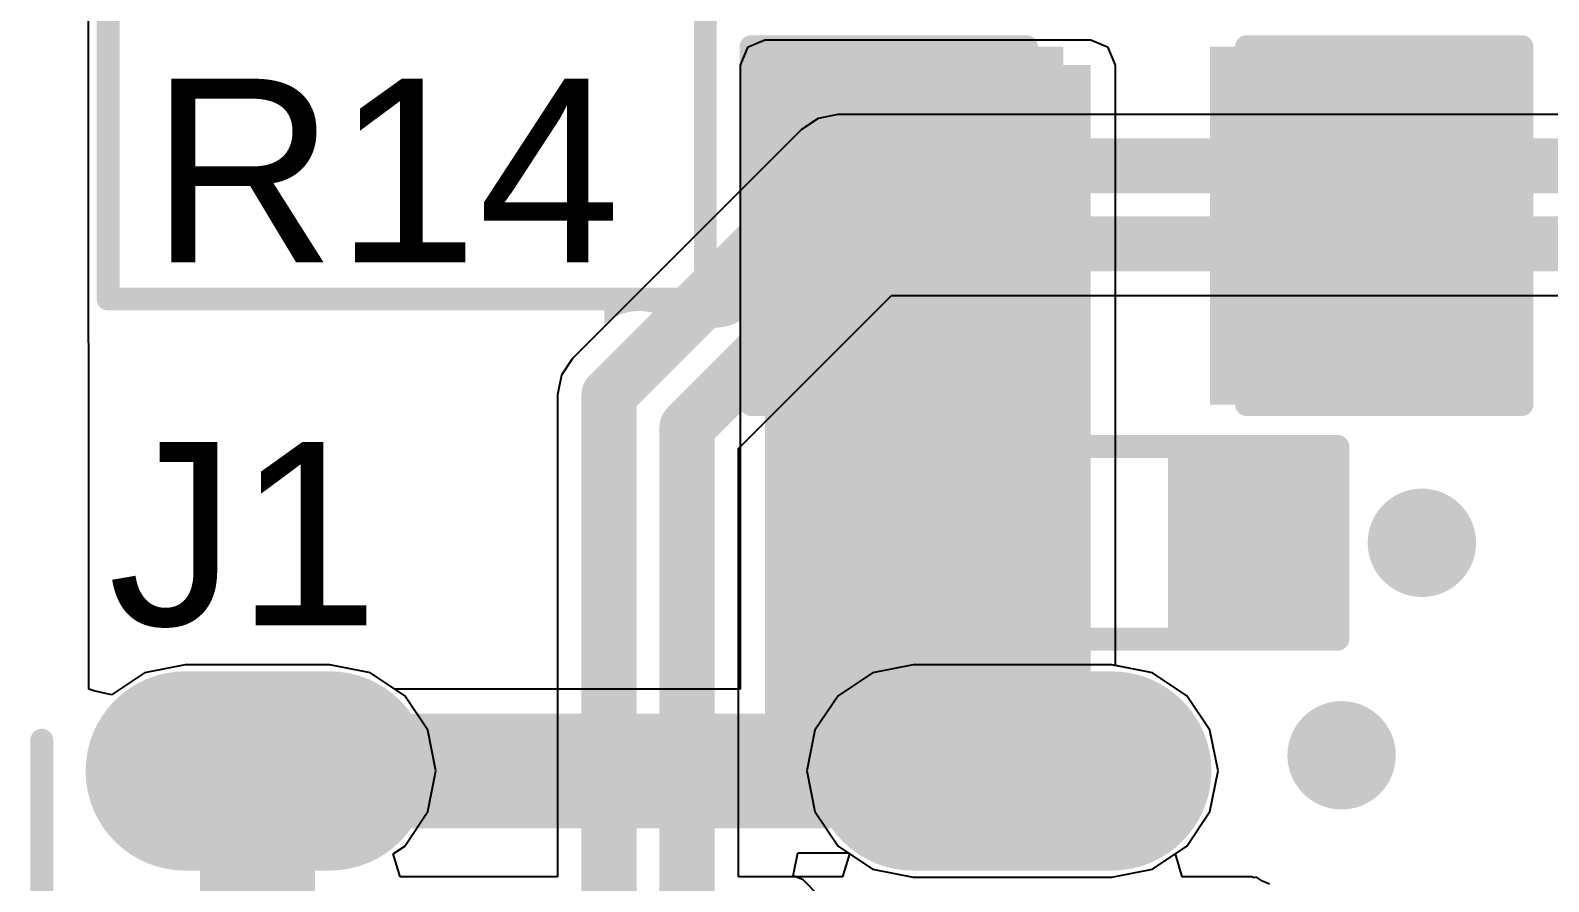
# Model space of a CAD drawing. Header units: millimetres. Extents: x -4.8 to 36.7, y -5.3 to 57.6.
# Drawn here: x -4.8 to 3.6, y 29.44 to 34.15 of the extents above; entities that cross this region are included whole.
import ezdxf

# ---------------------------------------------------------------- set-up
doc = ezdxf.new("R2010")
doc.units = ezdxf.units.MM
for name, color, linetype in [('BottomLayer', 5, 'Continuous'), ('BottomSolder', 6, 'Continuous'), ('MultiLayer', 9, 'Continuous'), ('PadHoleLayer', 156, 'Continuous'), ('TopLayer', 1, 'Continuous'), ('TopOverlay', 2, 'Continuous'), ('TopPaste', 8, 'Continuous'), ('TopSolder', 216, 'Continuous'), ('ViaHoleLayer', 16, 'Continuous')]:
    doc.layers.add(name, color=color, linetype=linetype)
doc.styles.add('Arial', font='arial.ttf', dxfattribs={"height": 0.2})

# ---------------------------------------------------------------- blocks, each defined once
blk = doc.blocks.new('C___1206_47')
at = {"layer": 'TopLayer'}
for points in [[(-2.032, 0.889), (-0.508, 0.889), (-0.508, -0.889), (-2.032, -0.889)], [(0.508, 0.889), (2.032, 0.889), (2.032, -0.889), (0.508, -0.889)]]:
    blk.add_hatch(color=1, dxfattribs=at).paths.add_polyline_path(points)
at = {"layer": 'TopPaste'}
for points in [[(-2.032, 0.889), (-0.508, 0.889), (-0.508, -0.889), (-2.032, -0.889)], [(0.508, 0.889), (2.032, 0.889), (2.032, -0.889), (0.508, -0.889)]]:
    blk.add_hatch(color=8, dxfattribs=at).paths.add_polyline_path(points)
at = {"layer": 'TopSolder'}
for points in [[(-2.1336, 0.9905999999999999), (-0.4064, 0.9905999999999999), (-0.4064, -0.9905999999999999), (-2.1336, -0.9905999999999999)], [(0.4064, 0.9905999999999999), (2.1336, 0.9905999999999999), (2.1336, -0.9905999999999999), (0.4064, -0.9905999999999999)]]:
    blk.add_hatch(color=216, dxfattribs=at).paths.add_polyline_path(points)
at = {"layer": 'TopOverlay', "const_width": 0.127}
for points in [[(-0.6096, 0.9905999999999999), (-2.1336, 0.9905999999999999)], [(-2.1336, 0.9905999999999999), (-2.1336, -0.9905999999999999)], [(2.1336, 0.9905999999999999), (0.6096, 0.9905999999999999)], [(2.1336, 0.9905999999999999), (2.1336, -0.9905999999999999)], [(-0.6096, -0.9905999999999999), (-2.1336, -0.9905999999999999)], [(2.1336, -0.9905999999999999), (0.6096, -0.9905999999999999)]]:
    blk.add_lwpolyline(points, dxfattribs=at)
at = {"layer": 'TopOverlay', "const_width": 0.0635}
for points in [[(-2.16535, 0.9905999999999999, 1), (-2.10185, 0.9905999999999999, 1)], [(-2.16535, 0.9905999999999999, 1), (-2.10185, 0.9905999999999999, 1)], [(-0.64135, 0.9905999999999999, 1), (-0.57785, 0.9905999999999999, 1)], [(0.57785, 0.9905999999999999, 1), (0.64135, 0.9905999999999999, 1)], [(2.10185, 0.9905999999999999, 1), (2.16535, 0.9905999999999999, 1)], [(2.10185, 0.9905999999999999, 1), (2.16535, 0.9905999999999999, 1)], [(-2.16535, -0.9905999999999999, 1), (-2.10185, -0.9905999999999999, 1)], [(-2.16535, -0.9905999999999999, 1), (-2.10185, -0.9905999999999999, 1)], [(-0.64135, -0.9905999999999999, 1), (-0.57785, -0.9905999999999999, 1)], [(0.57785, -0.9905999999999999, 1), (0.64135, -0.9905999999999999, 1)], [(2.10185, -0.9905999999999999, 1), (2.16535, -0.9905999999999999, 1)], [(2.10185, -0.9905999999999999, 1), (2.16535, -0.9905999999999999, 1)]]:
    blk.add_lwpolyline(points, format="xyb", close=True, dxfattribs=at)
blk = doc.blocks.new('R___0603_66')
at = {"layer": 'TopLayer'}
for points in [[(-0.3809999999999999, 0.4445), (-0.3809999999999999, -0.4445), (-1.143, -0.4445), (-1.143, 0.4445)], [(1.143, 0.4445), (1.143, -0.4445), (0.3809999999999999, -0.4445), (0.3809999999999999, 0.4445)]]:
    blk.add_hatch(color=1, dxfattribs=at).paths.add_polyline_path(points)
at = {"layer": 'TopPaste'}
for points in [[(-0.3809999999999999, 0.4445), (-0.3809999999999999, -0.4445), (-1.143, -0.4445), (-1.143, 0.4445)], [(1.143, 0.4445), (1.143, -0.4445), (0.3809999999999999, -0.4445), (0.3809999999999999, 0.4445)]]:
    blk.add_hatch(color=8, dxfattribs=at).paths.add_polyline_path(points)
at = {"layer": 'TopSolder'}
for points in [[(-0.2794, 0.5460999999999999), (-0.2794, -0.5460999999999999), (-1.2446, -0.5460999999999999), (-1.2446, 0.5460999999999999)], [(1.2446, 0.5460999999999999), (1.2446, -0.5460999999999999), (0.2794, -0.5460999999999999), (0.2794, 0.5460999999999999)]]:
    blk.add_hatch(color=216, dxfattribs=at).paths.add_polyline_path(points)
at = {"layer": 'TopOverlay', "const_width": 0.127}
for points in [[(-1.2192, 0.5334), (-1.2192, -0.5334)], [(1.2192, 0.5334), (-1.2192, 0.5334)], [(1.2192, 0.5334), (1.2192, -0.5334)], [(1.2192, -0.5334), (-1.2192, -0.5334)]]:
    blk.add_lwpolyline(points, dxfattribs=at)
at = {"layer": 'TopOverlay', "const_width": 0.0635}
for points in [[(-1.25095, 0.5334, 1), (-1.18745, 0.5334, 1)], [(-1.25095, 0.5334, 1), (-1.18745, 0.5334, 1)], [(1.18745, 0.5334, 1), (1.25095, 0.5334, 1)], [(1.18745, 0.5334, 1), (1.25095, 0.5334, 1)], [(-1.25095, -0.5334, 1), (-1.18745, -0.5334, 1)], [(-1.25095, -0.5334, 1), (-1.18745, -0.5334, 1)], [(1.18745, -0.5334, 1), (1.25095, -0.5334, 1)], [(1.18745, -0.5334, 1), (1.25095, -0.5334, 1)]]:
    blk.add_lwpolyline(points, format="xyb", close=True, dxfattribs=at)
blk = doc.blocks.new('TYPE_C_31_M_12__73')
at = {"layer": 'BottomLayer'}
h = blk.add_hatch(color=5, dxfattribs=at)
edge = h.paths.add_edge_path()
edge.add_arc((-4.3249977, 2.35500164), 0.4499991, 0, 180)
edge.add_line((-4.7749968, 2.35500164), (-4.7749968, 1.25499876))
edge.add_arc((-4.3249977, 1.25499876), 0.4499991, 180, 360)
edge.add_line((-3.8749986, 1.25499876), (-3.8749986, 2.35500164))
h = blk.add_hatch(color=5, dxfattribs=at)
edge = h.paths.add_edge_path()
edge.add_arc((4.32500024, 1.25499876), 0.4499991, 180, 360)
edge.add_line((4.77499934, 1.25499876), (4.77499934, 2.35500164))
edge.add_arc((4.32500024, 2.35500164), 0.4499991, 0, 180)
edge.add_line((3.87500114, 2.35500164), (3.87500114, 1.25499876))
h = blk.add_hatch(color=5, dxfattribs=at)
edge = h.paths.add_edge_path()
edge.add_arc((-4.3249977, -2.77499953), 0.4499991, 180, 360)
edge.add_line((-3.8749986, -2.77499953), (-3.8749986, -1.97499859))
edge.add_arc((-4.3249977, -1.97499859), 0.4499991, 0, 180)
edge.add_line((-4.7749968, -1.97499859), (-4.7749968, -2.77499953))
h = blk.add_hatch(color=5, dxfattribs=at)
edge = h.paths.add_edge_path()
edge.add_arc((4.32500024, -2.77499953), 0.4499991, 180, 360)
edge.add_line((4.77499934, -2.77499953), (4.77499934, -1.97499859))
edge.add_arc((4.32500024, -1.97499859), 0.4499991, 0, 180)
edge.add_line((3.87500114, -1.97499859), (3.87500114, -2.77499953))
at = {"layer": 'BottomSolder'}
h = blk.add_hatch(color=6, dxfattribs=at)
edge = h.paths.add_edge_path()
edge.add_arc((-4.3249977, 2.35500164), 0.5515991, 0, 180)
edge.add_line((-4.8765968, 2.35500164), (-4.8765968, 1.25499876))
edge.add_arc((-4.3249977, 1.25499876), 0.5515991, 180, 360)
edge.add_line((-3.7733986, 1.25499876), (-3.7733986, 2.35500164))
h = blk.add_hatch(color=6, dxfattribs=at)
edge = h.paths.add_edge_path()
edge.add_arc((4.32500024, 1.25499876), 0.5515991, 180, 360)
edge.add_line((4.876599339999999, 1.25499876), (4.876599339999999, 2.35500164))
edge.add_arc((4.32500024, 2.35500164), 0.5515991, 0, 180)
edge.add_line((3.77340114, 2.35500164), (3.77340114, 1.25499876))
h = blk.add_hatch(color=6, dxfattribs=at)
edge = h.paths.add_edge_path()
edge.add_arc((-2.8899993, 1.30499866), 0.1016, 0, 360)
h = blk.add_hatch(color=6, dxfattribs=at)
edge = h.paths.add_edge_path()
edge.add_arc((2.89000184, 1.30499866), 0.1016, 0, 360)
h = blk.add_hatch(color=6, dxfattribs=at)
edge = h.paths.add_edge_path()
edge.add_arc((-4.3249977, -2.77499953), 0.5515991, 180, 360)
edge.add_line((-3.7733986, -2.77499953), (-3.7733986, -1.97499859))
edge.add_arc((-4.3249977, -1.97499859), 0.5515991, 0, 180)
edge.add_line((-4.8765968, -1.97499859), (-4.8765968, -2.77499953))
h = blk.add_hatch(color=6, dxfattribs=at)
edge = h.paths.add_edge_path()
edge.add_arc((4.32500024, -2.77499953), 0.5515991, 180, 360)
edge.add_line((4.876599339999999, -2.77499953), (4.876599339999999, -1.97499859))
edge.add_arc((4.32500024, -1.97499859), 0.5515991, 0, 180)
edge.add_line((3.77340114, -1.97499859), (3.77340114, -2.77499953))
at = {"layer": 'MultiLayer'}
h = blk.add_hatch(color=9, dxfattribs=at)
edge = h.paths.add_edge_path()
edge.add_arc((-4.3249977, 2.35500164), 0.4499991, 0, 180)
edge.add_line((-4.7749968, 2.35500164), (-4.7749968, 1.25499876))
edge.add_arc((-4.3249977, 1.25499876), 0.4499991, 180, 360)
edge.add_line((-3.8749986, 1.25499876), (-3.8749986, 2.35500164))
h = blk.add_hatch(color=9, dxfattribs=at)
edge = h.paths.add_edge_path()
edge.add_arc((4.32500024, 1.25499876), 0.4499991, 180, 360)
edge.add_line((4.77499934, 1.25499876), (4.77499934, 2.35500164))
edge.add_arc((4.32500024, 2.35500164), 0.4499991, 0, 180)
edge.add_line((3.87500114, 2.35500164), (3.87500114, 1.25499876))
h = blk.add_hatch(color=9, dxfattribs=at)
edge = h.paths.add_edge_path()
edge.add_arc((-4.3249977, -2.77499953), 0.4499991, 180, 360)
edge.add_line((-3.8749986, -2.77499953), (-3.8749986, -1.97499859))
edge.add_arc((-4.3249977, -1.97499859), 0.4499991, 0, 180)
edge.add_line((-4.7749968, -1.97499859), (-4.7749968, -2.77499953))
h = blk.add_hatch(color=9, dxfattribs=at)
edge = h.paths.add_edge_path()
edge.add_arc((4.32500024, -2.77499953), 0.4499991, 180, 360)
edge.add_line((4.77499934, -2.77499953), (4.77499934, -1.97499859))
edge.add_arc((4.32500024, -1.97499859), 0.4499991, 0, 180)
edge.add_line((3.87500114, -1.97499859), (3.87500114, -2.77499953))
at = {"layer": 'PadHoleLayer'}
h = blk.add_hatch(color=156, dxfattribs=at)
edge = h.paths.add_edge_path()
edge.add_arc((-4.3249977, 1.25500003), 0.2999994, 180, 360)
edge.add_line((-4.0249983, 1.25500003), (-4.0249983, 2.35500037))
edge.add_arc((-4.3249977, 2.35500037), 0.2999994, 0, 180)
edge.add_line((-4.6249971, 2.35500037), (-4.6249971, 1.25500003))
h = blk.add_hatch(color=156, dxfattribs=at)
edge = h.paths.add_edge_path()
edge.add_arc((4.32500024, 1.25500003), 0.2999994, 180, 360)
edge.add_line((4.62499964, 1.25500003), (4.62499964, 2.35500037))
edge.add_arc((4.32500024, 2.35500037), 0.2999994, 0, 180)
edge.add_line((4.02500084, 2.35500037), (4.02500084, 1.25500003))
h = blk.add_hatch(color=156, dxfattribs=at)
edge = h.paths.add_edge_path()
edge.add_arc((-2.8899993, 1.30499866), 0.30999938, 0, 360)
h = blk.add_hatch(color=156, dxfattribs=at)
edge = h.paths.add_edge_path()
edge.add_arc((2.89000184, 1.30499866), 0.30999938, 0, 360)
h = blk.add_hatch(color=156, dxfattribs=at)
edge = h.paths.add_edge_path()
edge.add_arc((-4.3249977, -2.77499953), 0.2999994, 180, 360)
edge.add_line((-4.0249983, -2.77499953), (-4.0249983, -1.97499859))
edge.add_arc((-4.3249977, -1.97499859), 0.2999994, 0, 180)
edge.add_line((-4.6249971, -1.97499859), (-4.6249971, -2.77499953))
h = blk.add_hatch(color=156, dxfattribs=at)
edge = h.paths.add_edge_path()
edge.add_arc((4.32500024, -2.77499953), 0.2999994, 180, 360)
edge.add_line((4.62499964, -2.77499953), (4.62499964, -1.97499859))
edge.add_arc((4.32500024, -1.97499859), 0.2999994, 0, 180)
edge.add_line((4.02500084, -1.97499859), (4.02500084, -2.77499953))
at = {"layer": 'TopLayer'}
for points in [[(-3.49999808, 2.97499913), (-2.89999928, 2.97499913), (-2.89999928, 1.77499899), (-3.49999808, 1.77499899)], [(-2.69999714, 2.97499913), (-2.09999834, 2.97499913), (-2.09999834, 1.77499899), (-2.69999714, 1.77499899)], [(-1.8999962, 2.97499913), (-1.5999968, 2.97499913), (-1.5999968, 1.77499899), (-1.8999962, 1.77499899)], [(-1.3999972, 2.97499913), (-1.0999978, 2.97499913), (-1.0999978, 1.77499899), (-1.3999972, 1.77499899)], [(-0.8999982, 2.97499913), (-0.5999987999999999, 2.97499913), (-0.5999987999999999, 1.77499899), (-0.8999982, 1.77499899)], [(-0.3999992, 2.97499913), (-0.0999998, 2.97499913), (-0.0999998, 1.77499899), (-0.3999992, 1.77499899)], [(0.4000017400000001, 1.77499899), (0.1000023400000001, 1.77499899), (0.1000023399999999, 2.97499913), (0.4000017399999999, 2.97499913)], [(0.90000074, 1.77499899), (0.60000134, 1.77499899), (0.6000013399999998, 2.97499913), (0.90000074, 2.97499913)], [(1.39999974, 1.77499899), (1.10000034, 1.77499899), (1.10000034, 2.97499913), (1.39999974, 2.97499913)], [(1.89999874, 1.77499899), (1.59999934, 1.77499899), (1.59999934, 2.97499913), (1.89999874, 2.97499913)], [(2.69999968, 1.77499899), (2.10000088, 1.77499899), (2.10000088, 2.97499913), (2.69999968, 2.97499913)], [(2.90000182, 2.97499913), (3.50000062, 2.97499913), (3.50000062, 1.77499899), (2.90000182, 1.77499899)]]:
    blk.add_hatch(color=1, dxfattribs=at).paths.add_polyline_path(points)
h = blk.add_hatch(color=1, dxfattribs=at)
edge = h.paths.add_edge_path()
edge.add_arc((-4.3249977, 2.35500164), 0.4499991, 0, 180)
edge.add_line((-4.7749968, 2.35500164), (-4.7749968, 1.25499876))
edge.add_arc((-4.3249977, 1.25499876), 0.4499991, 180, 360)
edge.add_line((-3.8749986, 1.25499876), (-3.8749986, 2.35500164))
h = blk.add_hatch(color=1, dxfattribs=at)
edge = h.paths.add_edge_path()
edge.add_arc((4.32500024, 1.25499876), 0.4499991, 180, 360)
edge.add_line((4.77499934, 1.25499876), (4.77499934, 2.35500164))
edge.add_arc((4.32500024, 2.35500164), 0.4499991, 0, 180)
edge.add_line((3.87500114, 2.35500164), (3.87500114, 1.25499876))
h = blk.add_hatch(color=1, dxfattribs=at)
edge = h.paths.add_edge_path()
edge.add_arc((-4.3249977, -2.77499953), 0.4499991, 180, 360)
edge.add_line((-3.8749986, -2.77499953), (-3.8749986, -1.97499859))
edge.add_arc((-4.3249977, -1.97499859), 0.4499991, 0, 180)
edge.add_line((-4.7749968, -1.97499859), (-4.7749968, -2.77499953))
h = blk.add_hatch(color=1, dxfattribs=at)
edge = h.paths.add_edge_path()
edge.add_arc((4.32500024, -2.77499953), 0.4499991, 180, 360)
edge.add_line((4.77499934, -2.77499953), (4.77499934, -1.97499859))
edge.add_arc((4.32500024, -1.97499859), 0.4499991, 0, 180)
edge.add_line((3.87500114, -1.97499859), (3.87500114, -2.77499953))
at = {"layer": 'TopPaste'}
for points in [[(-3.49999808, 2.97499913), (-2.89999928, 2.97499913), (-2.89999928, 1.77499899), (-3.49999808, 1.77499899)], [(-2.69999714, 2.97499913), (-2.09999834, 2.97499913), (-2.09999834, 1.77499899), (-2.69999714, 1.77499899)], [(-1.8999962, 2.97499913), (-1.5999968, 2.97499913), (-1.5999968, 1.77499899), (-1.8999962, 1.77499899)], [(-1.3999972, 2.97499913), (-1.0999978, 2.97499913), (-1.0999978, 1.77499899), (-1.3999972, 1.77499899)], [(-0.8999982, 2.97499913), (-0.5999987999999999, 2.97499913), (-0.5999987999999999, 1.77499899), (-0.8999982, 1.77499899)], [(-0.3999992, 2.97499913), (-0.0999998, 2.97499913), (-0.0999998, 1.77499899), (-0.3999992, 1.77499899)], [(0.4000017400000001, 1.77499899), (0.1000023400000001, 1.77499899), (0.1000023399999999, 2.97499913), (0.4000017399999999, 2.97499913)], [(0.90000074, 1.77499899), (0.60000134, 1.77499899), (0.6000013399999998, 2.97499913), (0.90000074, 2.97499913)], [(1.39999974, 1.77499899), (1.10000034, 1.77499899), (1.10000034, 2.97499913), (1.39999974, 2.97499913)], [(1.89999874, 1.77499899), (1.59999934, 1.77499899), (1.59999934, 2.97499913), (1.89999874, 2.97499913)], [(2.69999968, 1.77499899), (2.10000088, 1.77499899), (2.10000088, 2.97499913), (2.69999968, 2.97499913)], [(2.90000182, 2.97499913), (3.50000062, 2.97499913), (3.50000062, 1.77499899), (2.90000182, 1.77499899)]]:
    blk.add_hatch(color=8, dxfattribs=at).paths.add_polyline_path(points)
at = {"layer": 'TopSolder'}
for points in [[(-3.60159808, 3.07659913), (-2.79839928, 3.07659913), (-2.79839928, 1.67339899), (-3.60159808, 1.67339899)], [(-2.80159714, 3.07659913), (-1.99839834, 3.07659913), (-1.99839834, 1.67339899), (-2.80159714, 1.67339899)], [(-2.0015962, 3.07659913), (-1.4983968, 3.07659913), (-1.4983968, 1.67339899), (-2.0015962, 1.67339899)], [(-1.5015972, 3.07659913), (-0.9983978, 3.07659913), (-0.9983978, 1.67339899), (-1.5015972, 1.67339899)], [(-1.0015982, 3.07659913), (-0.4983988, 3.07659913), (-0.4983988, 1.67339899), (-1.0015982, 1.67339899)], [(-0.5015992, 3.07659913), (0.0016002, 3.07659913), (0.0016002, 1.67339899), (-0.5015992, 1.67339899)], [(0.5016017400000001, 1.67339899), (-0.001597659999999926, 1.67339899), (-0.001597660000000074, 3.07659913), (0.5016017399999999, 3.07659913)], [(1.00160074, 1.67339899), (0.4984013400000001, 1.67339899), (0.4984013399999999, 3.07659913), (1.00160074, 3.07659913)], [(1.50159974, 1.67339899), (0.9984003399999999, 1.67339899), (0.9984003399999999, 3.07659913), (1.50159974, 3.07659913)], [(2.00159874, 1.67339899), (1.49839934, 1.67339899), (1.49839934, 3.07659913), (2.00159874, 3.07659913)], [(2.80159968, 1.67339899), (1.99840088, 1.67339899), (1.99840088, 3.07659913), (2.80159968, 3.07659913)], [(2.79840182, 3.07659913), (3.60160062, 3.07659913), (3.60160062, 1.67339899), (2.79840182, 1.67339899)]]:
    blk.add_hatch(color=216, dxfattribs=at).paths.add_polyline_path(points)
h = blk.add_hatch(color=216, dxfattribs=at)
edge = h.paths.add_edge_path()
edge.add_arc((-4.3249977, 2.35500164), 0.5515991, 0, 180)
edge.add_line((-4.8765968, 2.35500164), (-4.8765968, 1.25499876))
edge.add_arc((-4.3249977, 1.25499876), 0.5515991, 180, 360)
edge.add_line((-3.7733986, 1.25499876), (-3.7733986, 2.35500164))
h = blk.add_hatch(color=216, dxfattribs=at)
edge = h.paths.add_edge_path()
edge.add_arc((4.32500024, 1.25499876), 0.5515991, 180, 360)
edge.add_line((4.876599339999999, 1.25499876), (4.876599339999999, 2.35500164))
edge.add_arc((4.32500024, 2.35500164), 0.5515991, 0, 180)
edge.add_line((3.77340114, 2.35500164), (3.77340114, 1.25499876))
h = blk.add_hatch(color=216, dxfattribs=at)
edge = h.paths.add_edge_path()
edge.add_arc((-2.8899993, 1.30499866), 0.1016, 0, 360)
h = blk.add_hatch(color=216, dxfattribs=at)
edge = h.paths.add_edge_path()
edge.add_arc((2.89000184, 1.30499866), 0.1016, 0, 360)
h = blk.add_hatch(color=216, dxfattribs=at)
edge = h.paths.add_edge_path()
edge.add_arc((-4.3249977, -2.77499953), 0.5515991, 180, 360)
edge.add_line((-3.7733986, -2.77499953), (-3.7733986, -1.97499859))
edge.add_arc((-4.3249977, -1.97499859), 0.5515991, 0, 180)
edge.add_line((-4.8765968, -1.97499859), (-4.8765968, -2.77499953))
h = blk.add_hatch(color=216, dxfattribs=at)
edge = h.paths.add_edge_path()
edge.add_arc((4.32500024, -2.77499953), 0.5515991, 180, 360)
edge.add_line((4.876599339999999, -2.77499953), (4.876599339999999, -1.97499859))
edge.add_arc((4.32500024, -1.97499859), 0.5515991, 0, 180)
edge.add_line((3.77340114, -1.97499859), (3.77340114, -2.77499953))
at = {"layer": 'TopOverlay', "const_width": 0.127}
for points in [[(-4.44459868, -1.18100094), (-4.44459868, 0.4445990599999999)], [(4.44460122, -1.18100094), (4.44460122, 0.4445990599999999)], [(4.49540122, -3.568997179999999), (-4.49539868, -3.568997179999999)]]:
    blk.add_lwpolyline(points, dxfattribs=at)
at = {"layer": 'TopOverlay', "const_width": 0.0635}
for points in [[(-4.47634868, 0.4445990599999999, 1), (-4.41284868, 0.4445990599999999, 1)], [(4.41285122, 0.4445990599999999, 1), (4.47635122, 0.4445990599999999, 1)], [(-4.47634868, -1.18100094, 1), (-4.41284868, -1.18100094, 1)], [(4.41285122, -1.18100094, 1), (4.47635122, -1.18100094, 1)], [(-4.52714868, -3.568997179999999, 1), (-4.46364868, -3.568997179999999, 1)], [(4.46365122, -3.568997179999999, 1), (4.52715122, -3.568997179999999, 1)]]:
    blk.add_lwpolyline(points, format="xyb", close=True, dxfattribs=at)

msp = doc.modelspace()

# ---------------------------------------------------------------- hatches: boundary and pattern name
at = {"layer": 'BottomLayer'}
h = msp.add_hatch(color=5, dxfattribs=at)
edge = h.paths.add_edge_path()
edge.add_arc((2.9003244, 31.31469226), 0.2999994, 0, 360)
h = msp.add_hatch(color=5, dxfattribs=at)
edge = h.paths.add_edge_path()
edge.add_arc((2.4558244, 30.13848938), 0.2999994, 0, 360)
at = {"layer": 'TopLayer'}
msp.add_hatch(color=1, dxfattribs=at).paths.add_polyline_path([(-0.7366, 29.9466), (1.0668, 29.9466), (1.0668, 33.95979999999999), (-0.7366, 33.95979999999999)])
h = msp.add_hatch(color=1, dxfattribs=at)
edge = h.paths.add_edge_path()
edge.add_arc((2.9003244, 31.31469226), 0.2999994, 0, 360)
h = msp.add_hatch(color=1, dxfattribs=at)
edge = h.paths.add_edge_path()
edge.add_arc((2.4558244, 30.13848938), 0.2999994, 0, 360)
at = {"layer": 'ViaHoleLayer'}
h = msp.add_hatch(color=16, dxfattribs=at)
edge = h.paths.add_edge_path()
edge.add_arc((2.9003244, 31.31469226), 0.1499997, 0, 360)
h = msp.add_hatch(color=16, dxfattribs=at)
edge = h.paths.add_edge_path()
edge.add_arc((2.4558244, 30.13848938), 0.1499997, 0, 360)

# ---------------------------------------------------------------- linework, layer by layer
at = {"layer": 'BottomLayer'}
for p, q in [((-4.48096132, 30.50366264), (-4.48430142, 40.24538052)), ((-0.4414393, 33.66418972), (-0.53385974, 33.60243724)), ((-0.3324225, 33.68587369999999), (-0.4414393, 33.66418972)), ((8.186742579999999, 33.68587369999999), (-0.3324225, 33.68587369999999)), ((-0.53386482, 33.60242962), (-1.80163724, 32.33465974)), ((-0.53385974, 33.60243724), (-0.53386482, 33.60242962)), ((-0.8835263, 31.83636508), (-0.03556761999999999, 32.6843263)), ((-0.03556761999999999, 32.6843263), (5.8194956, 32.6843263)), ((-1.80163724, 32.33465974), (-1.86338972, 32.2422393)), ((-1.86338972, 32.2422393), (-1.88507624, 32.1332225)), ((-1.88507624, 32.1332225), (-1.8850737, 32.1332098)), ((-1.8850737, 32.1332098), (-1.8850737, 29.4658542)), ((-0.8835263, 29.46585166), (-0.8835263, 31.83636508)), ((-3.94629386, 30.63999206), (-4.17142676, 30.59520932)), ((-3.14629546, 30.63999206), (-3.94629386, 30.63999206)), ((-2.92116256, 30.59520932), (-3.14629546, 30.63999206)), ((0.08370316, 30.63999206), (-0.14142974, 30.59520932)), ((1.18370604, 30.63999206), (0.08370316, 30.63999206)), ((1.40883894, 30.59520932), (1.18370604, 30.63999206)), ((-4.17142676, 30.59520932), (-4.353951159999999, 30.47325376)), ((-2.73030188, 30.46768354), (-2.92116256, 30.59520932)), ((-0.14142974, 30.59520932), (-0.33229042, 30.46768354)), ((1.59969962, 30.46768354), (1.40883894, 30.59520932)), ((-4.45201802, 30.49488694), (-4.48096132, 30.50366264)), ((-4.353951159999999, 30.47325376), (-4.45201802, 30.49488694)), ((-2.6027761, 30.27682286), (-2.73030188, 30.46768354)), ((-0.33229042, 30.46768354), (-0.4598162, 30.27682286)), ((1.7272254, 30.27682286), (1.59969962, 30.46768354)), ((-2.55799336, 30.05168996), (-2.6027761, 30.27682286)), ((-0.4598162, 30.27682286), (-0.50459894, 30.05168996)), ((1.77200814, 30.05168996), (1.7272254, 30.27682286)), ((-2.6027761, 29.82655706), (-2.55799336, 30.05168996)), ((-0.50459894, 30.05168996), (-0.4598162, 29.82655706)), ((1.7272254, 29.82655706), (1.77200814, 30.05168996)), ((-2.73030188, 29.63569638), (-2.6027761, 29.82655706)), ((-0.4598162, 29.82655706), (-0.33229042, 29.63569638)), ((1.59969962, 29.63569638), (1.7272254, 29.82655706)), ((-2.79441656, 29.59285674), (-2.73030188, 29.63569638)), ((-2.75589238, 29.46585674), (-2.79441656, 29.59285674)), ((-0.33229042, 29.63569638), (-0.26816558, 29.59285166)), ((-0.26816558, 29.59285166), (-0.3066923, 29.46585166)), ((1.53557224, 29.59284912), (1.59969962, 29.63569638)), ((1.57409642, 29.46584658), (1.53557224, 29.59284912)), ((-1.8850737, 29.4658542), (-2.75589238, 29.46585674)), ((-0.3066923, 29.46585166), (-0.8835263, 29.46585166)), ((1.9585813, 29.46584658), (1.57409642, 29.46584658)), ((1.97159118, 29.46045924), (1.9585813, 29.46584658)), ((1.98540116, 29.46320498), (1.97159118, 29.46045924)), ((2.01873866, 29.44092918), (1.98540116, 29.46320498)), ((2.05578456, 29.42558504), (2.01873866, 29.44092918))]:
    msp.add_line(p, q, dxfattribs=at)
for points, const_width in [([(-1.6002, 32.1332225), (-0.3324225, 33.401)], 0.3048), ([(-0.3324225, 33.401), (8.30474336, 33.401)], 0.3048), ([(-1.1684, 31.95436586), (-0.15356586, 32.9692)], 0.3048), ([(-0.15356586, 32.9692), (5.2352829, 32.9692)], 0.3048), ([(-1.6002, 26.59393462), (-1.6002, 32.1332225)], 0.3048), ([(-1.1684, 26.77279125999999), (-1.1684, 31.95436586)], 0.3048), ([(-3.54629466, 21.40169202), (-3.54629466, 30.05168996)], 0.635)]:
    msp.add_lwpolyline(points, dxfattribs=dict(at, const_width=const_width))
for points, const_width in [([(-0.4086225, 33.401, 1), (-0.2562225, 33.401, 1)], 0.1524), ([(-0.4086225, 33.401, 1), (-0.2562225, 33.401, 1)], 0.1524), ([(-0.22976586, 32.9692, 1), (-0.07736586, 32.9692, 1)], 0.1524), ([(-0.22976586, 32.9692, 1), (-0.07736586, 32.9692, 1)], 0.1524), ([(-1.6764, 32.1332225, 1), (-1.524, 32.1332225, 1)], 0.1524), ([(-1.6764, 32.1332225, 1), (-1.524, 32.1332225, 1)], 0.1524), ([(-1.2446, 31.95436586, 1), (-1.0922, 31.95436586, 1)], 0.1524), ([(-1.2446, 31.95436586, 1), (-1.0922, 31.95436586, 1)], 0.1524), ([(-3.70504466, 30.05168996, 1), (-3.38754466, 30.05168996, 1)], 0.3175)]:
    msp.add_lwpolyline(points, format="xyb", close=True, dxfattribs=dict(at, const_width=const_width))
at = {"layer": 'TopLayer'}
for p, q in [((-4.48096132, 30.50366264), (-4.48430142, 40.24538052)), ((-0.8338032599999999, 34.05700325999999), (-0.8740647999999999, 33.95979999999999)), ((-0.7366, 34.0972648), (-0.8338032599999999, 34.05700325999999)), ((1.0668, 34.0972648), (-0.7366, 34.0972648)), ((1.16400326, 34.05700325999999), (1.0668, 34.0972648)), ((1.2042648, 33.95979999999999), (1.16400326, 34.05700325999999)), ((-0.8740647999999999, 33.95979999999999), (-0.8740647999999999, 30.50489708)), ((1.2042648, 30.63590266), (1.2042648, 33.95979999999999)), ((-3.94629386, 30.63999206), (-4.17142676, 30.59520932)), ((-3.14629546, 30.63999206), (-3.94629386, 30.63999206)), ((-2.92116256, 30.59520932), (-3.14629546, 30.63999206)), ((1.40883894, 30.59520932), (1.2042648, 30.63590266)), ((-4.17142676, 30.59520932), (-4.353951159999999, 30.47325376)), ((-2.78599646, 30.50489708), (-2.92116256, 30.59520932)), ((1.59969962, 30.46768354), (1.40883894, 30.59520932)), ((-4.45201802, 30.49488694), (-4.48096132, 30.50366264)), ((-4.353951159999999, 30.47325376), (-4.45201802, 30.49488694)), ((-0.8740647999999999, 30.50489708), (-2.78599646, 30.50489708)), ((1.7272254, 30.27682286), (1.59969962, 30.46768354)), ((1.77200814, 30.05168996), (1.7272254, 30.27682286)), ((1.7272254, 29.82655706), (1.77200814, 30.05168996)), ((1.59969962, 29.63569638), (1.7272254, 29.82655706)), ((-0.580517, 29.47148284), (-0.5552541599999999, 29.59848284)), ((-0.5552541599999999, 29.59848284), (-0.27659584, 29.59848284)), ((-0.27659584, 29.59848284), (-0.14142974, 29.5081706)), ((1.40883894, 29.5081706), (1.59969962, 29.63569638)), ((-0.14142974, 29.5081706), (0.08370316, 29.46338786)), ((1.18370604, 29.46338786), (1.40883894, 29.5081706)), ((-0.52598066, 29.44889208), (-0.580517, 29.47148284)), ((-0.43617896, 29.35909038), (-0.52598066, 29.44889208)), ((0.08370316, 29.46338786), (1.18370604, 29.46338786))]:
    msp.add_line(p, q, dxfattribs=at)
for points, const_width in [([(0.0254, 33.2486), (0.4537075, 32.82029249999999)], 0.508), ([(0.4537075, 31.31469226), (0.4537075, 32.82029249999999)], 0.508), ([(0.4537075, 30.05168996), (0.4537075, 31.31469226)], 0.508), ([(-3.54629466, 30.05168996), (0.4537075, 30.05168996)], 0.635), ([(0.4537075, 30.05168996), (0.6315100399999999, 30.05168996)], 0.635), ([(0.6315100399999999, 30.05168996), (0.635, 30.0482)], 0.635), ([(0.4537075, 30.0466887), (0.4537075, 30.05168996)], 0.508)]:
    msp.add_lwpolyline(points, dxfattribs=dict(at, const_width=const_width))
for points, const_width in [([(-0.1016, 33.2486, 1), (0.1524, 33.2486, 1)], 0.254), ([(0.3267075, 32.82029249999999, 1), (0.5807075, 32.82029249999999, 1)], 0.254), ([(0.3267075, 32.82029249999999, 1), (0.5807075, 32.82029249999999, 1)], 0.254), ([(0.3267075, 31.31469226, 1), (0.5807075, 31.31469226, 1)], 0.254), ([(0.3267075, 31.31469226, 1), (0.5807075, 31.31469226, 1)], 0.254), ([(-3.70504466, 30.05168996, 1), (-3.38754466, 30.05168996, 1)], 0.3175), ([(0.2949575, 30.05168996, 1), (0.6124574999999999, 30.05168996, 1)], 0.3175), ([(0.2949575, 30.05168996, 1), (0.6124574999999999, 30.05168996, 1)], 0.3175), ([(0.47276004, 30.05168996, 1), (0.7902600399999999, 30.05168996, 1)], 0.3175), ([(0.47276004, 30.05168996, 1), (0.7902600399999999, 30.05168996, 1)], 0.3175), ([(0.47625, 30.0482, 1), (0.79375, 30.0482, 1)], 0.3175), ([(0.3267075, 30.05168996, 1), (0.5807075, 30.05168996, 1)], 0.254), ([(0.3267075, 30.05168996, 1), (0.5807075, 30.05168996, 1)], 0.254), ([(0.3267075, 30.0466887, 1), (0.5807075, 30.0466887, 1)], 0.254)]:
    msp.add_lwpolyline(points, format="xyb", close=True, dxfattribs=dict(at, const_width=const_width))
at = {"layer": 'TopOverlay', "const_width": 0.127}
for points in [[(-4.37340756, 32.6644), (-4.37340756, 39.3192)], [(-1.0668, 32.6644), (-1.0668, 39.3192)], [(-4.37340756, 32.6644), (-1.0668, 32.6644)]]:
    msp.add_lwpolyline(points, dxfattribs=at)
at = {"layer": 'TopOverlay', "const_width": 0.0635}
for points in [[(-4.40515756, 32.6644, 1), (-4.34165756, 32.6644, 1)], [(-4.40515756, 32.6644, 1), (-4.34165756, 32.6644, 1)], [(-1.09855, 32.6644, 1), (-1.03505, 32.6644, 1)], [(-1.09855, 32.6644, 1), (-1.03505, 32.6644, 1)]]:
    msp.add_lwpolyline(points, format="xyb", close=True, dxfattribs=at)

# ---------------------------------------------------------------- block references
for name, p, rotation in [('C___1206_47', (1.3208, 33.0708), 180), ('R___0603_66', (1.2157075, 31.31469226), 180), ('TYPE_C_31_M_12__73', (-1.1712956, 25.72669226), 270)]:
    msp.add_blockref(name, p, dxfattribs=dict(rotation=rotation))

# ---------------------------------------------------------------- texts
at = {"layer": 'TopOverlay', "style": 'Arial'}
for s, height, p in [('R14', 1.016, (-4.13978852, 32.8677651)), ('~', 1.143, (-1.69731944, 32.0557652)), ('J1', 1.016, (-4.37340756, 30.85765736))]:
    msp.add_text(s, height=height, dxfattribs=at).set_placement(p)

doc.saveas('drawing.dxf')
